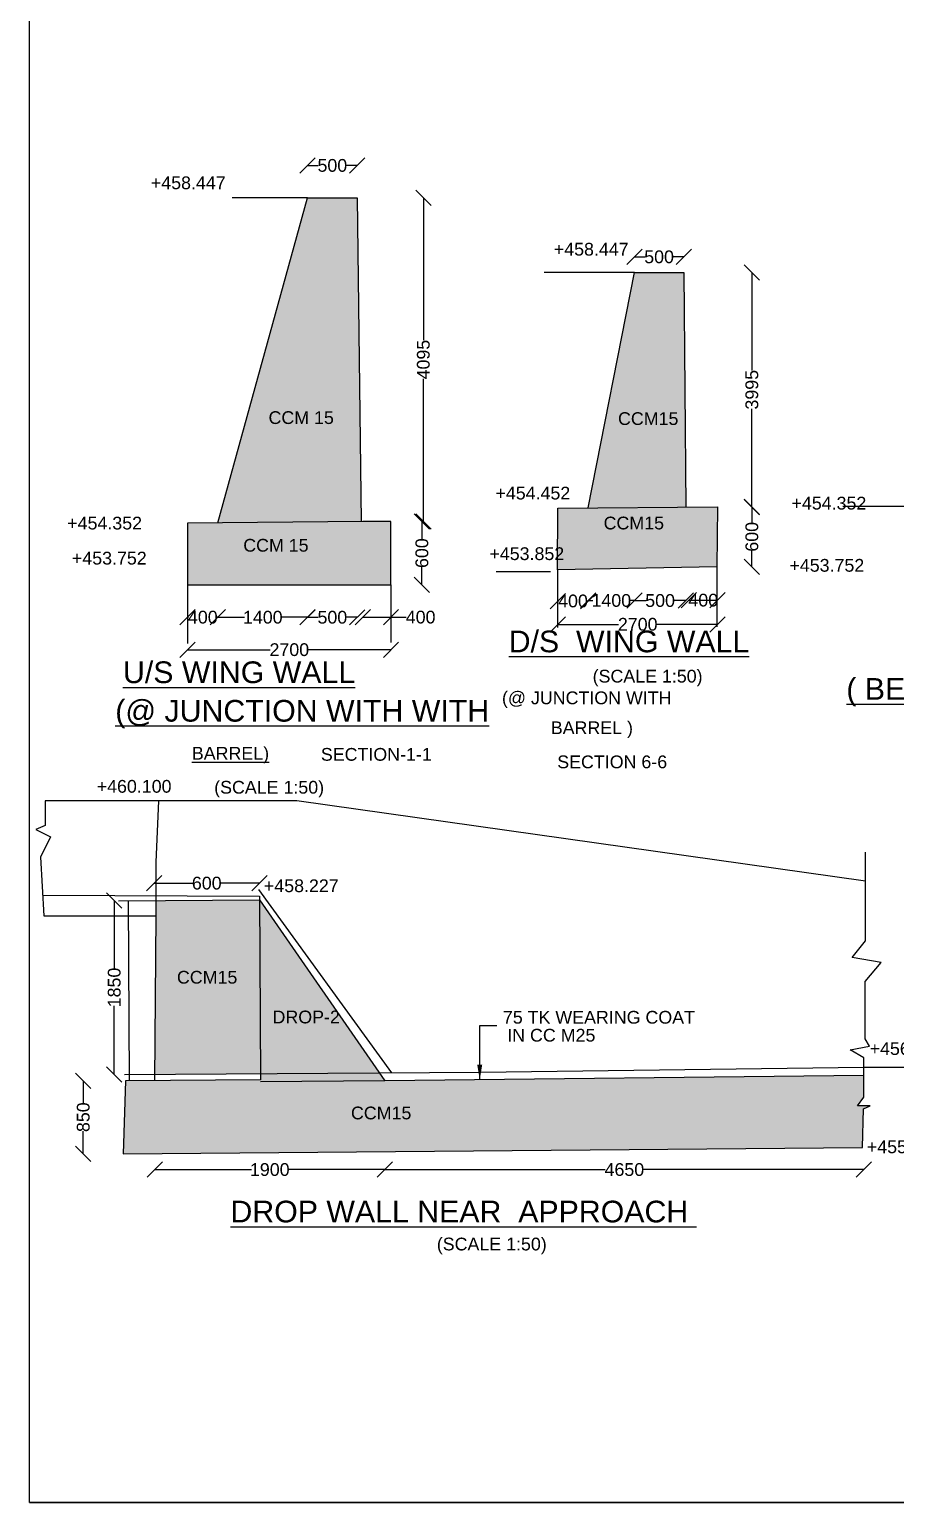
# Model space of a CAD drawing. Header units: millimetres. Extents: x 5124 to 3169670, y 2311 to 45686297.
# Drawn here: x 3005182 to 3039134, y 45570797 to 45628547 of the extents above; entities that cross this region are included whole.
import ezdxf

# ---------------------------------------------------------------- set-up
doc = ezdxf.new("R2010")
doc.units = ezdxf.units.MM
doc.header["$MEASUREMENT"] = 0
doc.layers.add('DIMENSION', color=7, linetype='Continuous')
doc.styles.get("Standard").update_dxf_attribs({"font": 'arial.ttf', "height": 500})
doc.dimstyles.get("Standard").update_dxf_attribs({"dimtxt": 500, "dimasz": 600, "dimexe": 0.18, "dimexo": 0.0625, "dimgap": 0.09, "dimtad": 0, "dimdec": 0, "dimzin": 0, "dimdsep": 46, "dimtxsty": 'Standard', "dimblk": 'OBLIQUE', "dimcen": 0.09, "dimse1": 1, "dimse2": 1, "dimadec": 0, "dimazin": 0, "dimtfac": 1, "dimtdec": 0, "dimtofl": 0, "dimtmove": 0, "dimatfit": 3, "dimfxl": 1, "dimtolj": 1, "dimtzin": 0, "dimarcsym": 0})
pattern_1 = [(50, (0, 0), (358.6300913, -31.3760675), [37.5, -412.5]), (355, (0, 0), (-69.3756668, 376.0960669), [30, -330]), (100.4514, (29.9, -2.6), (289.2546909, 344.719771), [31.870095, -350.571056]), (46.1842, (0, 100), (533.6205243, -82.759507), [56.25, -618.75]), (96.6356, (44.47, 93.1), (467.331353, 487.0589355), [47.805144, -525.8565]), (351.1842, (0, 100), (467.3309726, 487.0593005), [45, -495]), (21, (50, 75), (298.453526, -201.3094453), [37.5, -412.5]), (326, (50, 75), (121.657666, 362.5750225), [30, -330]), (71.4514, (74.87, 58.22), (420.1113143, 161.2652484), [31.870095, -350.571056]), (37.5, (0, 0), (6.07992766, 166.4469269), [0, -326, 0, -335, 0, -331.25]), (7.5, (0, 0), (131.5347687, 197.20585594), [0, -191, 0, -318.5, 0, -126.25]), (327.5, (-111.5, 0), (266.9112181, -11.27743587), [0, -125, 0, -390, 0, -517.5]), (317.5, (-161.5, 0), (291.5930847, 50.0524912), [0, -162.5, 0, -259, 0, -367.5])]

# ---------------------------------------------------------------- blocks, each defined once
blk = doc.blocks.new('_Oblique')
at = {"color": 0, "linetype": 'ByBlock', "lineweight": -2}
blk.add_line((-0.5, -0.5), (0.5, 0.5), dxfattribs=at)
blk = doc.blocks.new('*D42')
at = {"layer": 'Defpoints', "color": 0, "transparency": 16777216}
for p in [(3030832, 45619631), (3028899, 45619024), (3030832, 45619024)]:
    blk.add_point(p, dxfattribs=at)
at = {"layer": 'DIMENSION', "color": 0, "lineweight": -2, "transparency": 16777216}
for p, q in [((3028899, 45619631), (3029314, 45619631)), ((3030832, 45619631), (3030417, 45619631))]:
    blk.add_line(p, q, dxfattribs=at)
at = {"layer": 'DIMENSION', "color": 0, "lineweight": -2, "transparency": 16777216, "xscale": 600, "yscale": 600, "zscale": 600, "rotation": 180}
blk.add_blockref('_Oblique', (3028899, 45619631), dxfattribs=at)
at = {"layer": 'DIMENSION', "color": 0, "lineweight": -2, "transparency": 16777216, "xscale": 600, "yscale": 600, "zscale": 600}
blk.add_blockref('_Oblique', (3030832, 45619631), dxfattribs=at)
at = {"layer": 'DIMENSION', "color": 0, "transparency": 16777216, "insert": (3029865, 45619631), "char_height": 500, "attachment_point": 5}
blk.add_mtext('\\A1;500', dxfattribs=at)
blk = doc.blocks.new('*D43')
at = {"layer": 'Defpoints', "color": 0, "transparency": 16777216}
for p in [(3030832, 45619024), (3030912, 45609822), (3033504, 45609822)]:
    blk.add_point(p, dxfattribs=at)
at = {"layer": 'DIMENSION', "color": 0, "lineweight": -2, "transparency": 16777216}
for p, q in [((3033504, 45619024), (3033504, 45615172)), ((3033504, 45609822), (3033504, 45613675))]:
    blk.add_line(p, q, dxfattribs=at)
at = {"layer": 'DIMENSION', "color": 0, "lineweight": -2, "transparency": 16777216, "xscale": 600, "yscale": 600, "zscale": 600}
for p, rotation in [((3033504, 45619024), 90), ((3033504, 45609822), 270)]:
    blk.add_blockref('_Oblique', p, dxfattribs=dict(at, rotation=rotation))
at = {"layer": 'DIMENSION', "color": 0, "transparency": 16777216, "insert": (3033504, 45614423), "char_height": 500, "attachment_point": 5, "rotation": 90}
blk.add_mtext('\\A1;3995', dxfattribs=at)
blk = doc.blocks.new('*D44')
at = {"layer": 'Defpoints', "color": 0, "transparency": 16777216}
for p in [(3032159, 45609833), (3032124, 45607481), (3033504, 45607481)]:
    blk.add_point(p, dxfattribs=at)
at = {"layer": 'DIMENSION', "color": 0, "lineweight": -2, "transparency": 16777216}
for p, q in [((3033504, 45609833), (3033504, 45609210)), ((3033504, 45607481), (3033504, 45608104))]:
    blk.add_line(p, q, dxfattribs=at)
at = {"layer": 'DIMENSION', "color": 0, "lineweight": -2, "transparency": 16777216, "xscale": 600, "yscale": 600, "zscale": 600}
for p, rotation in [((3033504, 45609833), 90), ((3033504, 45607481), 270)]:
    blk.add_blockref('_Oblique', p, dxfattribs=dict(at, rotation=rotation))
at = {"layer": 'DIMENSION', "color": 0, "transparency": 16777216, "insert": (3033504, 45608657), "char_height": 500, "attachment_point": 5, "rotation": 90}
blk.add_mtext('\\A1;600', dxfattribs=at)
blk = doc.blocks.new('*D45')
at = {"layer": 'Defpoints', "color": 0, "transparency": 16777216}
for p in [(3025894, 45609779), (3027085, 45609789), (3027085, 45606139)]:
    blk.add_point(p, dxfattribs=at)
at = {"layer": 'DIMENSION', "color": 0, "lineweight": -2, "transparency": 16777216}
for p, q in [((3025894, 45606139), (3025928, 45606139)), ((3027085, 45606139), (3027052, 45606139))]:
    blk.add_line(p, q, dxfattribs=at)
at = {"layer": 'DIMENSION', "color": 0, "lineweight": -2, "transparency": 16777216, "xscale": 600, "yscale": 600, "zscale": 600, "rotation": 180}
blk.add_blockref('_Oblique', (3025894, 45606139), dxfattribs=at)
at = {"layer": 'DIMENSION', "color": 0, "lineweight": -2, "transparency": 16777216, "xscale": 600, "yscale": 600, "zscale": 600}
blk.add_blockref('_Oblique', (3027085, 45606139), dxfattribs=at)
at = {"layer": 'DIMENSION', "color": 0, "transparency": 16777216, "insert": (3026490, 45606139), "char_height": 500, "attachment_point": 5}
blk.add_mtext('\\A1;400', dxfattribs=at)
blk = doc.blocks.new('*D46')
at = {"layer": 'Defpoints', "color": 0, "transparency": 16777216}
for p in [(3028899, 45619024), (3027085, 45609789), (3028899, 45606159)]:
    blk.add_point(p, dxfattribs=at)
at = {"layer": 'DIMENSION', "color": 0, "lineweight": -2, "transparency": 16777216}
for p, q in [((3027085, 45606159), (3027270, 45606159)), ((3028899, 45606159), (3028714, 45606159))]:
    blk.add_line(p, q, dxfattribs=at)
at = {"layer": 'DIMENSION', "color": 0, "lineweight": -2, "transparency": 16777216, "xscale": 600, "yscale": 600, "zscale": 600, "rotation": 180}
blk.add_blockref('_Oblique', (3027085, 45606159), dxfattribs=at)
at = {"layer": 'DIMENSION', "color": 0, "lineweight": -2, "transparency": 16777216, "xscale": 600, "yscale": 600, "zscale": 600}
blk.add_blockref('_Oblique', (3028899, 45606159), dxfattribs=at)
at = {"layer": 'DIMENSION', "color": 0, "transparency": 16777216, "insert": (3027992, 45606159), "char_height": 500, "attachment_point": 5}
blk.add_mtext('\\A1;1400', dxfattribs=at)
blk = doc.blocks.new('*D47')
at = {"layer": 'Defpoints', "color": 0, "transparency": 16777216}
for p in [(3028899, 45619024), (3030912, 45609822), (3030912, 45606157)]:
    blk.add_point(p, dxfattribs=at)
at = {"layer": 'DIMENSION', "color": 0, "lineweight": -2, "transparency": 16777216}
for p, q in [((3028899, 45606157), (3029354, 45606157)), ((3030912, 45606157), (3030457, 45606157))]:
    blk.add_line(p, q, dxfattribs=at)
at = {"layer": 'DIMENSION', "color": 0, "lineweight": -2, "transparency": 16777216, "xscale": 600, "yscale": 600, "zscale": 600, "rotation": 180}
blk.add_blockref('_Oblique', (3028899, 45606157), dxfattribs=at)
at = {"layer": 'DIMENSION', "color": 0, "lineweight": -2, "transparency": 16777216, "xscale": 600, "yscale": 600, "zscale": 600}
blk.add_blockref('_Oblique', (3030912, 45606157), dxfattribs=at)
at = {"layer": 'DIMENSION', "color": 0, "transparency": 16777216, "insert": (3029905, 45606157), "char_height": 500, "attachment_point": 5}
blk.add_mtext('\\A1;500', dxfattribs=at)
blk = doc.blocks.new('*D48')
at = {"layer": 'Defpoints', "color": 0, "transparency": 16777216}
for p in [(3031036, 45609823), (3032159, 45609806), (3032159, 45606172)]:
    blk.add_point(p, dxfattribs=at)
at = {"layer": 'DIMENSION', "color": 0, "lineweight": -2, "transparency": 16777216}
blk.add_line((3031036, 45606172), (3032159, 45606172), dxfattribs=at)
at = {"layer": 'DIMENSION', "color": 0, "lineweight": -2, "transparency": 16777216, "xscale": 600, "yscale": 600, "zscale": 600, "rotation": 180}
blk.add_blockref('_Oblique', (3031036, 45606172), dxfattribs=at)
at = {"layer": 'DIMENSION', "color": 0, "lineweight": -2, "transparency": 16777216, "xscale": 600, "yscale": 600, "zscale": 600}
blk.add_blockref('_Oblique', (3032159, 45606172), dxfattribs=at)
at = {"layer": 'DIMENSION', "color": 0, "transparency": 16777216, "insert": (3031597, 45606172), "char_height": 500, "attachment_point": 5}
blk.add_mtext('\\A1;400', dxfattribs=at)
blk = doc.blocks.new('*D49')
at = {"layer": 'Defpoints', "color": 0, "transparency": 16777216}
for p in [(3025894, 45609779), (3032159, 45609806), (3032159, 45605225)]:
    blk.add_point(p, dxfattribs=at)
at = {"layer": 'DIMENSION', "color": 0, "lineweight": -2, "transparency": 16777216}
for p, q in [((3025894, 45605225), (3028276, 45605225)), ((3032159, 45605225), (3029777, 45605225))]:
    blk.add_line(p, q, dxfattribs=at)
at = {"layer": 'DIMENSION', "color": 0, "lineweight": -2, "transparency": 16777216, "xscale": 600, "yscale": 600, "zscale": 600, "rotation": 180}
blk.add_blockref('_Oblique', (3025894, 45605225), dxfattribs=at)
at = {"layer": 'DIMENSION', "color": 0, "lineweight": -2, "transparency": 16777216, "xscale": 600, "yscale": 600, "zscale": 600}
blk.add_blockref('_Oblique', (3032159, 45605225), dxfattribs=at)
at = {"layer": 'DIMENSION', "color": 0, "transparency": 16777216, "insert": (3029027, 45605225), "char_height": 500, "attachment_point": 5}
blk.add_mtext('\\A1;2700', dxfattribs=at)
blk = doc.blocks.new('*D50')
at = {"layer": 'Defpoints', "color": 0, "transparency": 16777216}
for p in [(3018026, 45623215), (3016087, 45621947), (3018026, 45621947)]:
    blk.add_point(p, dxfattribs=at)
at = {"layer": 'DIMENSION', "color": 0, "lineweight": -2, "transparency": 16777216}
for p, q in [((3016087, 45623215), (3016505, 45623215)), ((3018026, 45623215), (3017608, 45623215))]:
    blk.add_line(p, q, dxfattribs=at)
at = {"layer": 'DIMENSION', "color": 0, "lineweight": -2, "transparency": 16777216, "xscale": 600, "yscale": 600, "zscale": 600, "rotation": 180}
blk.add_blockref('_Oblique', (3016087, 45623215), dxfattribs=at)
at = {"layer": 'DIMENSION', "color": 0, "lineweight": -2, "transparency": 16777216, "xscale": 600, "yscale": 600, "zscale": 600}
blk.add_blockref('_Oblique', (3018026, 45623215), dxfattribs=at)
at = {"layer": 'DIMENSION', "color": 0, "transparency": 16777216, "insert": (3017056, 45623215), "char_height": 500, "attachment_point": 5}
blk.add_mtext('\\A1;500', dxfattribs=at)
blk = doc.blocks.new('*D51')
at = {"layer": 'Defpoints', "color": 0, "transparency": 16777216}
for p in [(3018026, 45621947), (3018026, 45609263), (3020625, 45609263)]:
    blk.add_point(p, dxfattribs=at)
at = {"layer": 'DIMENSION', "color": 0, "lineweight": -2, "transparency": 16777216}
for p, q in [((3020625, 45621947), (3020625, 45616364)), ((3020625, 45609263), (3020625, 45614847))]:
    blk.add_line(p, q, dxfattribs=at)
at = {"layer": 'DIMENSION', "color": 0, "lineweight": -2, "transparency": 16777216, "xscale": 600, "yscale": 600, "zscale": 600}
for p, rotation in [((3020625, 45621947), 90), ((3020625, 45609263), 270)]:
    blk.add_blockref('_Oblique', p, dxfattribs=dict(at, rotation=rotation))
at = {"layer": 'DIMENSION', "color": 0, "transparency": 16777216, "insert": (3020625, 45615605), "char_height": 500, "attachment_point": 5, "rotation": 90}
blk.add_mtext('\\A1;4095', dxfattribs=at)
blk = doc.blocks.new('*D52')
at = {"layer": 'Defpoints', "color": 0, "transparency": 16777216}
for p in [(3019355, 45609263), (3019355, 45606772), (3020568, 45606772)]:
    blk.add_point(p, dxfattribs=at)
at = {"layer": 'DIMENSION', "color": 0, "lineweight": -2, "transparency": 16777216}
for p, q in [((3020568, 45609263), (3020568, 45608570)), ((3020568, 45606772), (3020568, 45607464))]:
    blk.add_line(p, q, dxfattribs=at)
at = {"layer": 'DIMENSION', "color": 0, "lineweight": -2, "transparency": 16777216, "xscale": 600, "yscale": 600, "zscale": 600}
for p, rotation in [((3020568, 45609263), 90), ((3020568, 45606772), 270)]:
    blk.add_blockref('_Oblique', p, dxfattribs=dict(at, rotation=rotation))
at = {"layer": 'DIMENSION', "color": 0, "transparency": 16777216, "insert": (3020568, 45608017), "char_height": 500, "attachment_point": 5, "rotation": 90}
blk.add_mtext('\\A1;600', dxfattribs=at)
blk = doc.blocks.new('*D53')
at = {"layer": 'Defpoints', "color": 0, "transparency": 16777216}
for p in [(3011383, 45609198), (3012572, 45609210), (3012572, 45605505)]:
    blk.add_point(p, dxfattribs=at)
at = {"layer": 'DIMENSION', "color": 0, "lineweight": -2, "transparency": 16777216}
for p, q in [((3011383, 45605505), (3011416, 45605505)), ((3012572, 45605505), (3012539, 45605505))]:
    blk.add_line(p, q, dxfattribs=at)
at = {"layer": 'DIMENSION', "color": 0, "lineweight": -2, "transparency": 16777216, "xscale": 600, "yscale": 600, "zscale": 600, "rotation": 180}
blk.add_blockref('_Oblique', (3011383, 45605505), dxfattribs=at)
at = {"layer": 'DIMENSION', "color": 0, "lineweight": -2, "transparency": 16777216, "xscale": 600, "yscale": 600, "zscale": 600}
blk.add_blockref('_Oblique', (3012572, 45605505), dxfattribs=at)
at = {"layer": 'DIMENSION', "color": 0, "transparency": 16777216, "insert": (3011978, 45605505), "char_height": 500, "attachment_point": 5}
blk.add_mtext('\\A1;400', dxfattribs=at)
blk = doc.blocks.new('*D54')
at = {"layer": 'Defpoints', "color": 0, "transparency": 16777216}
for p in [(3016087, 45621947), (3012572, 45609210), (3016087, 45605502)]:
    blk.add_point(p, dxfattribs=at)
at = {"layer": 'DIMENSION', "color": 0, "lineweight": -2, "transparency": 16777216}
for p, q in [((3012572, 45605502), (3013607, 45605502)), ((3016087, 45605502), (3015052, 45605502))]:
    blk.add_line(p, q, dxfattribs=at)
at = {"layer": 'DIMENSION', "color": 0, "lineweight": -2, "transparency": 16777216, "xscale": 600, "yscale": 600, "zscale": 600, "rotation": 180}
blk.add_blockref('_Oblique', (3012572, 45605502), dxfattribs=at)
at = {"layer": 'DIMENSION', "color": 0, "lineweight": -2, "transparency": 16777216, "xscale": 600, "yscale": 600, "zscale": 600}
blk.add_blockref('_Oblique', (3016087, 45605502), dxfattribs=at)
at = {"layer": 'DIMENSION', "color": 0, "transparency": 16777216, "insert": (3014329, 45605502), "char_height": 500, "attachment_point": 5}
blk.add_mtext('\\A1;1400', dxfattribs=at)
blk = doc.blocks.new('*D55')
at = {"layer": 'Defpoints', "color": 0, "transparency": 16777216}
for p in [(3016087, 45621947), (3018026, 45609263), (3018026, 45605501)]:
    blk.add_point(p, dxfattribs=at)
at = {"layer": 'DIMENSION', "color": 0, "lineweight": -2, "transparency": 16777216}
for p, q in [((3016087, 45605501), (3016505, 45605501)), ((3018026, 45605501), (3017608, 45605501))]:
    blk.add_line(p, q, dxfattribs=at)
at = {"layer": 'DIMENSION', "color": 0, "lineweight": -2, "transparency": 16777216, "xscale": 600, "yscale": 600, "zscale": 600, "rotation": 180}
blk.add_blockref('_Oblique', (3016087, 45605501), dxfattribs=at)
at = {"layer": 'DIMENSION', "color": 0, "lineweight": -2, "transparency": 16777216, "xscale": 600, "yscale": 600, "zscale": 600}
blk.add_blockref('_Oblique', (3018026, 45605501), dxfattribs=at)
at = {"layer": 'DIMENSION', "color": 0, "transparency": 16777216, "insert": (3017056, 45605501), "char_height": 500, "attachment_point": 5}
blk.add_mtext('\\A1;500', dxfattribs=at)
blk = doc.blocks.new('*D56')
at = {"layer": 'Defpoints', "color": 0, "transparency": 16777216}
for p in [(3018248, 45609263), (3019355, 45609263), (3019355, 45605507)]:
    blk.add_point(p, dxfattribs=at)
at = {"layer": 'DIMENSION', "color": 0, "lineweight": -2, "transparency": 16777216}
for p, q in [((3018248, 45605507), (3019355, 45605507)), ((3019355, 45605507), (3019955, 45605507))]:
    blk.add_line(p, q, dxfattribs=at)
at = {"layer": 'DIMENSION', "color": 0, "lineweight": -2, "transparency": 16777216, "xscale": 600, "yscale": 600, "zscale": 600, "rotation": 180}
blk.add_blockref('_Oblique', (3018248, 45605507), dxfattribs=at)
at = {"layer": 'DIMENSION', "color": 0, "lineweight": -2, "transparency": 16777216, "xscale": 600, "yscale": 600, "zscale": 600}
blk.add_blockref('_Oblique', (3019355, 45605507), dxfattribs=at)
at = {"layer": 'DIMENSION', "color": 0, "transparency": 16777216, "insert": (3020517, 45605507), "char_height": 500, "attachment_point": 5}
blk.add_mtext('\\A1;400', dxfattribs=at)
blk = doc.blocks.new('*D57')
at = {"layer": 'Defpoints', "color": 0, "transparency": 16777216}
for p in [(3011383, 45609198), (3019355, 45609198), (3019355, 45604230)]:
    blk.add_point(p, dxfattribs=at)
at = {"layer": 'DIMENSION', "color": 0, "lineweight": -2, "transparency": 16777216}
for p, q in [((3011383, 45604230), (3014619, 45604230)), ((3019355, 45604230), (3016119, 45604230))]:
    blk.add_line(p, q, dxfattribs=at)
at = {"layer": 'DIMENSION', "color": 0, "lineweight": -2, "transparency": 16777216, "xscale": 600, "yscale": 600, "zscale": 600, "rotation": 180}
blk.add_blockref('_Oblique', (3011383, 45604230), dxfattribs=at)
at = {"layer": 'DIMENSION', "color": 0, "lineweight": -2, "transparency": 16777216, "xscale": 600, "yscale": 600, "zscale": 600}
blk.add_blockref('_Oblique', (3019355, 45604230), dxfattribs=at)
at = {"layer": 'DIMENSION', "color": 0, "transparency": 16777216, "insert": (3015369, 45604230), "char_height": 500, "attachment_point": 5}
blk.add_mtext('\\A1;2700', dxfattribs=at)
blk = doc.blocks.new('*D68')
at = {"layer": 'Defpoints', "color": 0, "transparency": 16777216}
for p in [(3019113, 45587326), (3037894, 45587543), (3037894, 45583849)]:
    blk.add_point(p, dxfattribs=at)
at = {"layer": 'DIMENSION', "color": 0, "lineweight": -2, "transparency": 16777216}
for p, q in [((3019113, 45583849), (3027748, 45583849)), ((3037894, 45583849), (3029260, 45583849))]:
    blk.add_line(p, q, dxfattribs=at)
at = {"layer": 'DIMENSION', "color": 0, "lineweight": -2, "transparency": 16777216, "xscale": 600, "yscale": 600, "zscale": 600, "rotation": 180}
blk.add_blockref('_Oblique', (3019113, 45583849), dxfattribs=at)
at = {"layer": 'DIMENSION', "color": 0, "lineweight": -2, "transparency": 16777216, "xscale": 600, "yscale": 600, "zscale": 600}
blk.add_blockref('_Oblique', (3037894, 45583849), dxfattribs=at)
at = {"layer": 'DIMENSION', "color": 0, "transparency": 16777216, "insert": (3028504, 45583849), "char_height": 500, "attachment_point": 5}
blk.add_mtext('\\A1;4650', dxfattribs=at)
blk = doc.blocks.new('*D69')
at = {"layer": 'Defpoints', "color": 0, "transparency": 16777216}
for p in [(3010092, 45587341), (3019113, 45587326), (3019113, 45583849)]:
    blk.add_point(p, dxfattribs=at)
at = {"layer": 'DIMENSION', "color": 0, "lineweight": -2, "transparency": 16777216}
for p, q in [((3010092, 45583849), (3013881, 45583849)), ((3019113, 45583849), (3015325, 45583849))]:
    blk.add_line(p, q, dxfattribs=at)
at = {"layer": 'DIMENSION', "color": 0, "lineweight": -2, "transparency": 16777216, "xscale": 600, "yscale": 600, "zscale": 600, "rotation": 180}
blk.add_blockref('_Oblique', (3010092, 45583849), dxfattribs=at)
at = {"layer": 'DIMENSION', "color": 0, "lineweight": -2, "transparency": 16777216, "xscale": 600, "yscale": 600, "zscale": 600}
blk.add_blockref('_Oblique', (3019113, 45583849), dxfattribs=at)
at = {"layer": 'DIMENSION', "color": 0, "transparency": 16777216, "insert": (3014603, 45583849), "char_height": 500, "attachment_point": 5}
blk.add_mtext('\\A1;1900', dxfattribs=at)
blk = doc.blocks.new('*D70')
at = {"layer": 'Defpoints', "color": 0, "transparency": 16777216}
for p in [(3008944, 45587334), (3007292, 45584473), (3008862, 45584473)]:
    blk.add_point(p, dxfattribs=at)
at = {"layer": 'DIMENSION', "color": 0, "lineweight": -2, "transparency": 16777216}
for p, q in [((3007292, 45587334), (3007292, 45586456)), ((3007292, 45584473), (3007292, 45585352))]:
    blk.add_line(p, q, dxfattribs=at)
at = {"layer": 'DIMENSION', "color": 0, "lineweight": -2, "transparency": 16777216, "xscale": 600, "yscale": 600, "zscale": 600}
for p, rotation in [((3007292, 45587334), 90), ((3007292, 45584473), 270)]:
    blk.add_blockref('_Oblique', p, dxfattribs=dict(at, rotation=rotation))
at = {"layer": 'DIMENSION', "color": 0, "transparency": 16777216, "insert": (3007292, 45585904), "char_height": 500, "attachment_point": 5, "rotation": 90}
blk.add_mtext('\\A1;850', dxfattribs=at)
blk = doc.blocks.new('*D71')
at = {"layer": 'Defpoints', "color": 0, "transparency": 16777216}
for p in [(3009062, 45594394), (3008507, 45587583), (3009104, 45587583)]:
    blk.add_point(p, dxfattribs=at)
at = {"layer": 'DIMENSION', "color": 0, "lineweight": -2, "transparency": 16777216}
for p, q in [((3008507, 45594394), (3008507, 45591711)), ((3008507, 45587583), (3008507, 45590266))]:
    blk.add_line(p, q, dxfattribs=at)
at = {"layer": 'DIMENSION', "color": 0, "lineweight": -2, "transparency": 16777216, "xscale": 600, "yscale": 600, "zscale": 600}
for p, rotation in [((3008507, 45594394), 90), ((3008507, 45587583), 270)]:
    blk.add_blockref('_Oblique', p, dxfattribs=dict(at, rotation=rotation))
at = {"layer": 'DIMENSION', "color": 0, "transparency": 16777216, "insert": (3008507, 45590989), "char_height": 500, "attachment_point": 5, "rotation": 90}
blk.add_mtext('\\A1;1850', dxfattribs=at)
blk = doc.blocks.new('*D72')
at = {"layer": 'Defpoints', "color": 0, "transparency": 16777216}
for p in [(3014197, 45595078), (3010067, 45594586), (3014197, 45594611)]:
    blk.add_point(p, dxfattribs=at)
at = {"layer": 'DIMENSION', "color": 0, "lineweight": -2, "transparency": 16777216}
for p, q in [((3010067, 45595078), (3011579, 45595078)), ((3014197, 45595078), (3012685, 45595078))]:
    blk.add_line(p, q, dxfattribs=at)
at = {"layer": 'DIMENSION', "color": 0, "lineweight": -2, "transparency": 16777216, "xscale": 600, "yscale": 600, "zscale": 600, "rotation": 180}
blk.add_blockref('_Oblique', (3010067, 45595078), dxfattribs=at)
at = {"layer": 'DIMENSION', "color": 0, "lineweight": -2, "transparency": 16777216, "xscale": 600, "yscale": 600, "zscale": 600}
blk.add_blockref('_Oblique', (3014197, 45595078), dxfattribs=at)
at = {"layer": 'DIMENSION', "color": 0, "transparency": 16777216, "insert": (3012132, 45595078), "char_height": 500, "attachment_point": 5}
blk.add_mtext('\\A1;600', dxfattribs=at)

msp = doc.modelspace()

# ---------------------------------------------------------------- hatches: boundary and pattern name
at = {"layer": 'DIMENSION'}
h = msp.add_hatch(dxfattribs=at)
h.set_pattern_fill('AR-CONC', color=256, scale=50, style=0)
h.set_pattern_definition(pattern_1)
h.paths.add_polyline_path([(3018026.2, 45621947.3), (3016086.7, 45621947.3), (3012571.7, 45609209.6), (3018181.4, 45609262.3)])
h.paths.add_polyline_path([(3019355, 45609263), (3018248.1, 45609263), (3011383.4, 45609198.4), (3011383.4, 45606771.6), (3019355, 45606771.6)])
h.paths.add_polyline_path([(3032159.1, 45609833), (3025894.4, 45609778.7), (3025884.8, 45607361.1), (3032123.6, 45607480.8)])
h.paths.add_polyline_path([(3030832, 45619024.1), (3028898.9, 45619024.1), (3027085.5, 45609789), (3030911.7, 45609822.2)])
h.paths.add_polyline_path([(3014425.4, 45612942.3), (3017245.8, 45612942.3), (3017245.8, 45613718.4), (3014425.4, 45613718.4)], flags=24)
h.paths.add_polyline_path([(3013433.6, 45607937.2), (3016254, 45607937.2), (3016254, 45608713.3), (3013433.6, 45608713.3)], flags=24)
h.paths.add_polyline_path([(3027561, 45608809.7), (3030187.3, 45608809.7), (3030187.3, 45609585.8), (3027561, 45609585.8)], flags=24)
h.paths.add_polyline_path([(3023085.6, 45607609.3), (3026273.7, 45607609.3), (3026273.7, 45608375.2), (3023085.6, 45608375.2)], flags=9)
h.paths.add_polyline_path([(3028125.8, 45612903.6), (3030752.2, 45612903.6), (3030752.2, 45613679.7), (3028125.8, 45613679.7)], flags=24)
h = msp.add_hatch(dxfattribs=at)
h.set_pattern_fill('AR-CONC', color=256, scale=50, style=0)
h.set_pattern_definition(pattern_1)
h.paths.add_polyline_path([(3037874.2, 45586226.4), (3038138.3, 45586348.2), (3037640.5, 45586348.2), (3037894.5, 45586693.2), (3037894.5, 45587543.2), (3019113.4, 45587325.7), (3018893.5, 45587643.3), (3014240.3, 45587614.6), (3014241.8, 45587366.9), (3008943.8, 45587334.2), (3008862.4, 45584473), (3037840.3, 45584718.2)])
h.paths.add_polyline_path([(3014198.3, 45594425.7), (3014240.3, 45587614.6), (3018893.5, 45587643.3)])
h.paths.add_polyline_path([(3014198.3, 45594425.7), (3010151.8, 45594400.8), (3010151.8, 45593798), (3010094.6, 45587589), (3014240.3, 45587614.6)])
h.paths.add_polyline_path([(3017656.9, 45585681.9), (3020283.3, 45585681.9), (3020283.3, 45586458), (3017656.9, 45586458)], flags=24)
h.paths.add_polyline_path([(3014582.2, 45589444.5), (3017480, 45589444.5), (3017480, 45590220.6), (3014582.2, 45590220.6)], flags=24)
h.paths.add_polyline_path([(3010834.7, 45591003.1), (3013461, 45591003.1), (3013461, 45591779.2), (3010834.7, 45591779.2)], flags=24)

# ---------------------------------------------------------------- linework, layer by layer
at = {"layer": 'Defpoints'}
for points in [[(3012571.7, 45609209.6), (3016086.7, 45621947.3), (3013124.7, 45621947.3)], [(3016086.7, 45621947.3), (3018026.2, 45621947.3), (3018181.4, 45609262.3)], [(3027085.5, 45609789), (3028898.9, 45619024.1), (3025362.8, 45619024.1)], [(3028898.9, 45619024.1), (3030832, 45619024.1), (3030911.7, 45609822.2)], [(3025884.8, 45607361.1), (3025894.4, 45609778.7), (3032159.1, 45609833), (3032123.6, 45607480.8), (3025884.8, 45607361.1)], [(3040217.5, 45607429.4), (3049367.1, 45607451.8), (3049367.1, 45609845.6), (3037064, 45609845.6)], [(3011383.4, 45609198.4), (3011383.4, 45606771.6), (3019355, 45606771.6), (3019355, 45609263), (3018248.1, 45609263), (3011383.4, 45609198.4)], [(3032123.6, 45607480.8), (3032123.6, 45605132.6)], [(3023479.1, 45607296.1), (3025606.2, 45607296.1)], [(3025884.8, 45607361.1), (3025884.8, 45605099.6)], [(3011383.4, 45606771.6), (3011383.4, 45604480)], [(3019355, 45606771.6), (3019355, 45604513.5)], [(3037958.1, 45595161.5), (3015663.8, 45598302.1), (3005791.9, 45598302.1), (3005791.9, 45597335.9), (3005425.8, 45597180.6), (3006002.6, 45596901.5), (3005616.1, 45596102.8), (3005740.6, 45593798), (3010151.8, 45593798), (3010151.8, 45595896.4), (3010251, 45598302.1)], [(3008862.4, 45584473), (3037840.3, 45584718.2), (3037874.2, 45586226.4), (3038138.3, 45586348.2), (3037640.5, 45586348.2), (3037894.5, 45586693.2), (3037894.5, 45587860.2), (3037894.5, 45588225.5), (3037356.1, 45588550.2), (3038117.9, 45588682.2), (3037946, 45588982.7), (3037946, 45591225.4), (3038567.5, 45591964.9), (3037440.1, 45592167.9), (3037958.1, 45592817.3), (3037958.1, 45596287.9)], [(3019384.4, 45587646.3), (3014180.8, 45594826.8)], [(3005696.8, 45594608.2), (3005696.8, 45594608.2), (3014197.5, 45594564.4), (3014241.8, 45587366.9), (3008943.8, 45587334.2), (3008862.4, 45584473)], [(3008671.9, 45594391.7), (3014198.3, 45594425.7), (3019113.4, 45587325.7), (3014242.3, 45587295.6)], [(3009105.9, 45587335.2), (3009062.4, 45594394.1)], [(3010092.3, 45587341.3), (3010151.8, 45593798)], [(3008903.5, 45587581.7), (3022869.4, 45587667.8), (3037894.5, 45587860.2), (3040132.3, 45587860.2)], [(3037894.5, 45587543.2), (3019113.4, 45587325.7)]]:
    msp.add_lwpolyline(points, dxfattribs=at)
at = {"layer": 'DIMENSION'}
for points in [[(3169513.7, 45570797.3), (3005188.4, 45570797.3), (3005188.4, 45686297.1), (3169513.7, 45686297.1)], [(3169513.7, 45570797.3), (3005182.5, 45570797.3), (3005182.5, 45570797.3), (3169513.7, 45570797.3)]]:
    msp.add_lwpolyline(points, close=True, dxfattribs=at)

# ---------------------------------------------------------------- texts
at = {"layer": 'Defpoints'}
for s, height, p in [('+458.447', 500, (3009941.2, 45622285.4)), ('+458.447', 500, (3025737.8, 45619682.4)), ('CCM 15', 500, (3014554.8, 45613080.1)), ('CCM15', 500, (3028255.1, 45613041.5)), ('+454.452', 500, (3023449.5, 45610120.8)), ('+454.352', 500, (3035056, 45609727.6)), ('+454.352', 500, (3006663.2, 45608945.3)), ('CCM15', 500, (3027690.3, 45608947.6)), ('CCM 15', 500, (3013563, 45608075.1)), ('+453.752', 500, (3006846.5, 45607571.2)), ('+453.852', 500, (3023213.3, 45607745.5)), ('+453.752', 500, (3034974.6, 45607289.3)), ('%%UD/S  WING WALL', 850, (3023969.3, 45604130.9)), ('%%UU/S WING WALL', 850, (3008848.3, 45602922.3)), ('(SCALE 1:50)', 500, (3027260.4, 45602944.1)), ('%%U( BETWEEN DROP & BARREL)', 850, (3037205.6, 45602269.6)), ('%%U(@ JUNCTION WITH WITH', 850, (3008545.8, 45601411.1)), ('(@ JUNCTION WITH ', 500, (3023706.1, 45602094.5)), ('BARREL )', 500, (3025619.8, 45600921)), ('%%UBARREL)', 500, (3011549.4, 45599921.6)), ('SECTION-1-1', 500, (3016605.8, 45599878.4)), ('SECTION 6-6', 500, (3025873.1, 45599584)), ('(SCALE 1:50)', 500, (3012423.6, 45598588.4)), ('+458.227', 500, (3014372.2, 45594727.4)), ('CCM15', 500, (3010964, 45591140.9)), ('DROP-2', 500, (3014711.5, 45589582.4)), ('75 TK WEARING COAT', 500, (3023742.5, 45589571.2)), ('IN CC M25', 500, (3023913.2, 45588867.9)), ('+456.377', 500, (3038119.4, 45588344.2)), ('CCM15', 500, (3017786.2, 45585819.7)), ('+455.452', 500, (3038008.7, 45584493.3)), ('%%UDROP WALL NEAR  APPROACH ', 850, (3013061.9, 45581780.4)), ('(SCALE 1:50)', 500, (3021151.9, 45580681.6))]:
    msp.add_text(s, height=height, dxfattribs=at).set_placement(p)
at = {"layer": 'DIMENSION'}
msp.add_text('+460.100', height=500, dxfattribs=at).set_placement((3007818.8, 45598624.9))

# ---------------------------------------------------------------- dimensions: what is measured, and where the dimension line sits
for base, p1, p2, text, picture, middle in [((3018026.2, 45623215.4), (3016086.7, 45621947.3), (3018026.2, 45621947.3), '500', '*D50', (3017056.5, 45623215.4)), ((3016086.7, 45605501.6), (3012571.7, 45609209.6), (3016086.7, 45621947.3), '1400', '*D54', (3014329.2, 45605501.6)), ((3018026.2, 45605500.6), (3016086.7, 45621947.3), (3018026.2, 45609263), '500', '*D55', (3017056.5, 45605500.6)), ((3030832, 45619630.9), (3028898.9, 45619024.1), (3030832, 45619024.1), '500', '*D42', (3029865.4, 45619630.9)), ((3028898.9, 45606158.7), (3027085.5, 45609789), (3028898.9, 45619024.1), '1400', '*D46', (3027992.2, 45606158.7)), ((3030911.7, 45606156.5), (3028898.9, 45619024.1), (3030911.7, 45609822.2), '500', '*D47', (3029905.3, 45606156.5)), ((3032158.7, 45605224.8), (3025894.4, 45609778.7), (3032158.7, 45609806.4), '2700', '*D49', (3029026.6, 45605224.8)), ((3027085.5, 45606139.1), (3025894.4, 45609778.7), (3027085.5, 45609789), '400', '*D45', (3026489.9, 45606139.1)), ((3012571.7, 45605504.9), (3011383.4, 45609198.4), (3012571.7, 45609209.6), '400', '*D53', (3011977.5, 45605504.9)), ((3019355, 45604230), (3011383.4, 45609198.4), (3019355, 45609198.4), '2700', '*D57', (3015369.2, 45604230)), ((3019355, 45605506.9), (3018248.1, 45609263), (3019355, 45609263), '400', '*D56', (3020516.7, 45605506.9)), ((3014197.2, 45595078.2), (3010066.5, 45594585.6), (3014197.2, 45594611.1), '600', '*D72', (3012131.9, 45595078.2)), ((3019113.4, 45583849.1), (3010092.3, 45587341.3), (3019113.4, 45587325.7), '1900', '*D69', (3014602.9, 45583849.1)), ((3037894.5, 45583849.1), (3019113.4, 45587325.7), (3037894.5, 45587543.2), '4650', '*D68', (3028503.9, 45583849.1))]:
    dim = msp.add_linear_dim(base=base, p1=p1, p2=p2, text=text, dimstyle='Standard', dxfattribs=at)
    dim.commit()
    dim.dimension.update_dxf_attribs({"geometry": picture, "text_midpoint": middle})
for base, p1, p2, text, picture, middle in [((3020625, 45609263), (3018026.2, 45621947.3), (3018026.2, 45609263), '4095', '*D51', (3020625, 45615605.1)), ((3033504.1, 45609822.2), (3030832, 45619024.1), (3030911.7, 45609822.2), '3995', '*D43', (3033504.1, 45614423.2)), ((3033504.2, 45607480.8), (3032159.1, 45609833), (3032123.6, 45607480.8), '600', '*D44', (3033504.2, 45608656.9)), ((3020568.2, 45606771.6), (3019355, 45609263), (3019355, 45606771.6), '600', '*D52', (3020568.2, 45608017.3)), ((3008506.9, 45587582.9), (3009062.4, 45594394.1), (3009104.3, 45587582.9), '1850', '*D71', (3008506.9, 45590988.5)), ((3007292, 45584473), (3008943.8, 45587334.2), (3008862.4, 45584473), '850', '*D70', (3007292, 45585903.6))]:
    dim = msp.add_linear_dim(base=base, p1=p1, p2=p2, angle=90, text=text, dimstyle='Standard', dxfattribs=at)
    dim.commit()
    dim.dimension.update_dxf_attribs({"geometry": picture, "text_midpoint": middle})
dim = msp.add_linear_dim(base=(3032158.7, 45606172.5), p1=(3031036.2, 45609823.3), p2=(3032158.7, 45609806.4), text='400', dimstyle='Standard', dxfattribs=at)
dim.commit()
dim.dimension.update_dxf_attribs({"geometry": '*D48', "text_midpoint": (3031597.4, 45606172.5), "dimtype": 160})

# ---------------------------------------------------------------- leaders
msp.add_leader([(3022834.5, 45587368.8), (3022834.5, 45589499.7), (3023499.1, 45589499.7)], dimstyle='Standard', override={"dimgap": 0.09, "dimtad": 0}, dxfattribs=at)

doc.saveas('drawing.dxf')
